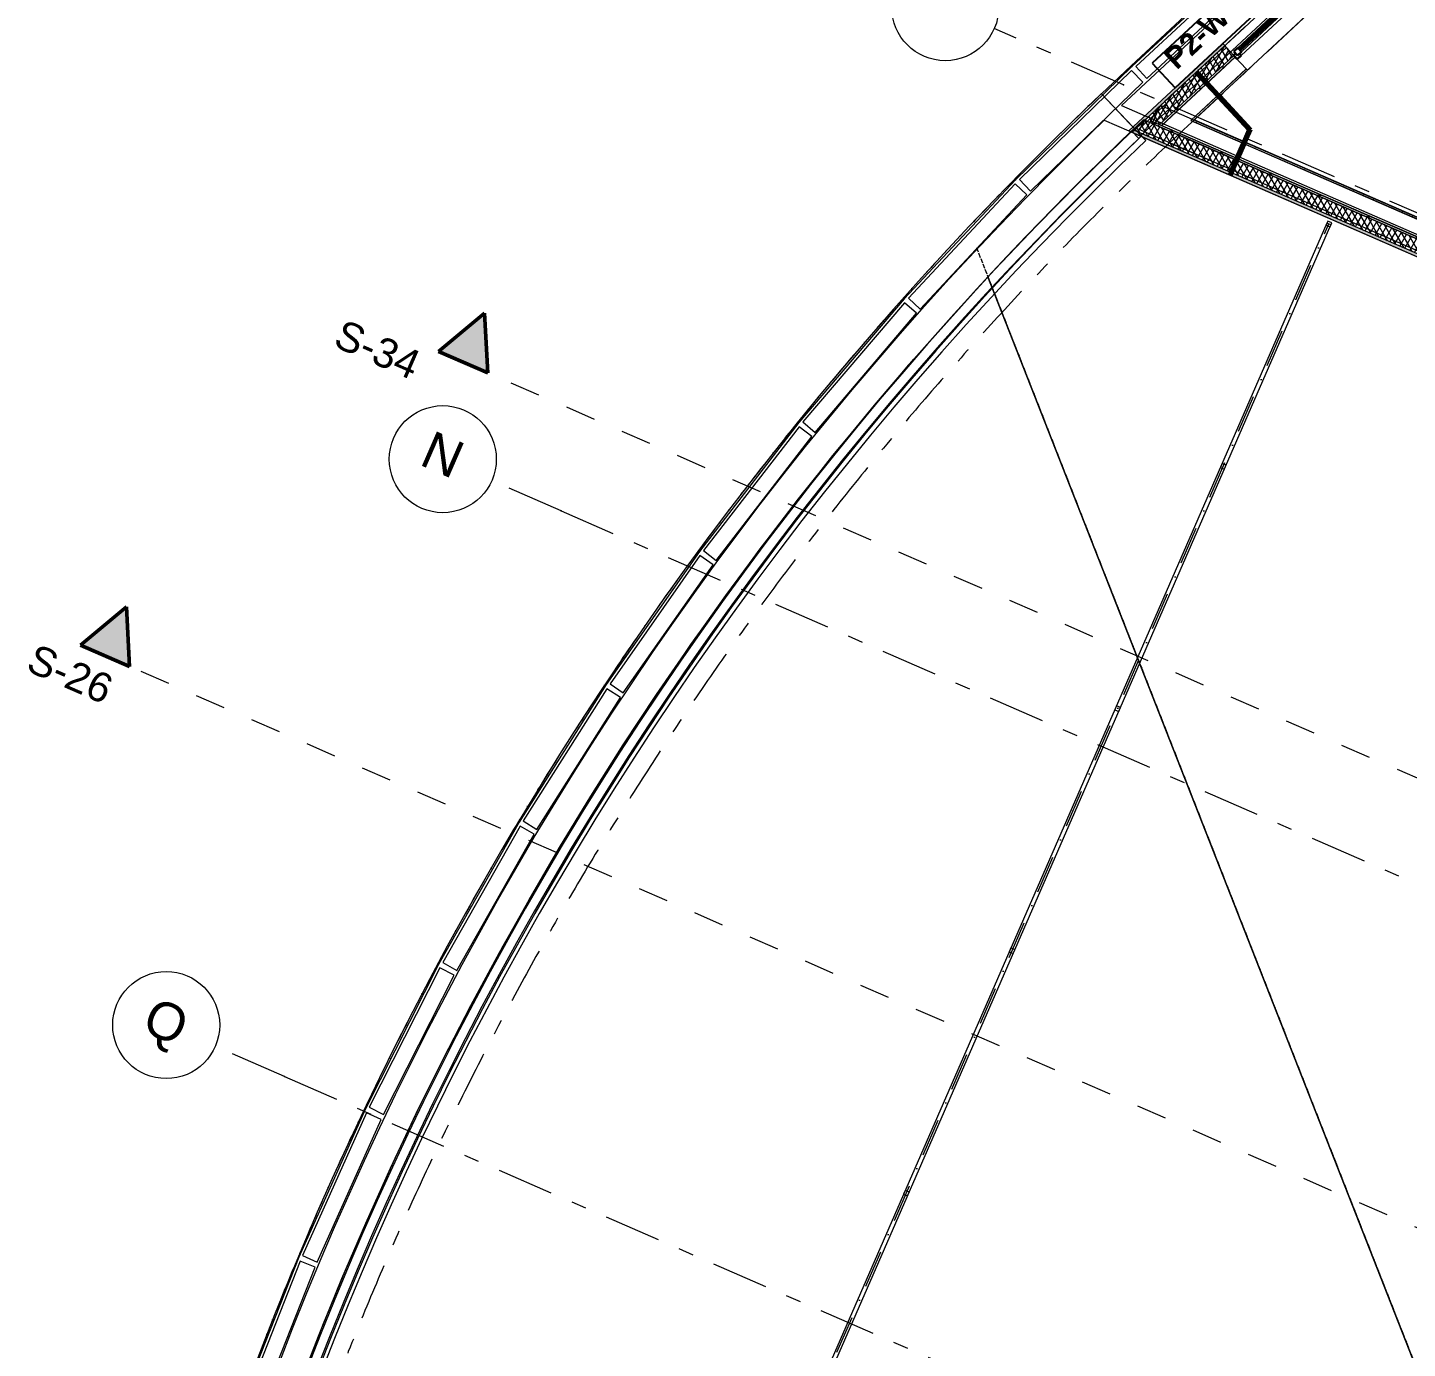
# Model space of a CAD drawing. Header units: millimetres. Extents: x -50172 to 90294, y -80883 to 25069.
# Drawn here: x -45253 to -32362, y -44774 to -32434 of the extents above; entities that cross this region are included whole.
import ezdxf
from ezdxf.enums import TextEntityAlignment as Align

# ---------------------------------------------------------------- set-up
doc = ezdxf.new("R2010")
doc.units = ezdxf.units.MM
doc.header["$MEASUREMENT"] = 0
for name, pattern in [('Dashed', [564.444447, 282.222223, -282.222223]), ('Dot & Dashed', [670.277762, 352.777767, -176.388884, 0, -141.111112]), ('Double Dashed', [1093.611073, 529.166651, -211.666656, 141.111112, -211.666656]), ('Hidden Line', [55, 45, -10])]:
    doc.linetypes.add(name, pattern=pattern)
for name, color, linetype in [('A-20-M_Floor_Slab', 7, 'Continuous'), ('A-20-M_Roof', 7, 'Continuous'), ('A-25-M_Curtain_Wall', 7, 'Continuous'), ('A-25-M_Wall_Ext', 7, 'Continuous'), ('A-25-M_Wall_Int', 7, 'Continuous'), ('A-95-MC_Marker_Section_P2.Marker', 7, 'Continuous'), ('New_A-15-MG_Structural_Grid_Phase_2', 7, 'Continuous'), ('New_A-20-M_Floor_Slab', 7, 'Continuous'), ('New_A-20-M_Roof', 7, 'Continuous'), ('New_A-25-M_Curtain_Wall', 7, 'Continuous'), ('New_A-25-M_Wall_Ext', 7, 'Continuous'), ('New_ArchiCAD Window Markers', 7, 'Continuous'), ('New_ArchiCAD Windows', 7, 'Continuous')]:
    doc.layers.add(name, color=color, linetype=linetype)
for name, color, linetype, lineweight, true_color in [('A-20-M_Floor_Slab_Pen_No__107', 7, 'Continuous', 15, 0xa6a6a6), ('A-20-M_Floor_Slab_Pen_No__27', 7, 'Continuous', 50, 0x2a2a2a), ('A-25-M_Curtain_Wall_Pen_No__69', 7, 'Continuous', 20, 0x606060), ('A-25-M_Wall_Ext_Pen_No__107', 7, 'Continuous', 15, 0xa6a6a6), ('A-25-M_Wall_Ext_Pen_No__27', 7, 'Continuous', 50, 0x2a2a2a), ('A-25-M_Wall_Int_Pen_No__107', 7, 'Continuous', 15, 0xa6a6a6), ('A-25-M_Wall_Int_Pen_No__27', 7, 'Continuous', 50, 0x2a2a2a), ('A-95-MC_Marker_Section_P2.Marker_Pen_No__25', 7, 'Continuous', 50, 0x2a2a2a), ('New_A-15-MG_Structural_Grid_Phase_2_Pen_No__222', 7, 'Continuous', 13, 0x65af33), ('New_A-20-M_Roof_Accessory_Pen_No__81', 7, 'Continuous', 20, 0x6a6a6a), ('New_A-25-M_Wall_Ext_Pen_No__107', 7, 'Continuous', 15, 0xa6a6a6), ('New_A-25-M_Wall_Ext_Pen_No__64', 7, 'Continuous', 20, 0x606060), ('New_ArchiCAD Windows_Pen_No__23', 7, 'Continuous', 30, 0x2a2a2a)]:
    doc.layers.add(name, color=color, linetype=linetype, lineweight=lineweight, true_color=true_color)
for name, color, linetype, lineweight in [('A-20-M_Floor_Slab_Pen_No__87', 8, 'Continuous', 20), ('A-20-M_Floor_Slab_Pen_No__89', 8, 'Continuous', 20), ('A-20-M_Roof_Pen_No__93', 8, 'Continuous', 13), ('A-25-M_Curtain_Wall_Pen_No__90', 8, 'Continuous', 20), ('A-25-M_Wall_Ext_Pen_No__87', 8, 'Continuous', 20), ('A-95-MC_Marker_Section_P2.Marker_Pen_No__1', 7, 'Continuous', 13), ('A-95-MC_Marker_Section_P2.Marker_Pen_No__6', 7, 'Continuous', 35), ('New_A-20-M_Floor_Slab_Pen_No__89', 8, 'Continuous', 20), ('New_A-20-M_Roof_Pen_No__92', 8, 'Continuous', 13), ('New_A-25-M_Curtain_Wall_Pen_No__87', 8, 'Continuous', 20), ('New_A-25-M_Wall_Ext_Pen_No__1', 7, 'Continuous', 13), ('New_A-25-M_Wall_Ext_Pen_No__16', 7, 'Continuous', 20), ('New_A-25-M_Wall_Ext_Pen_No__87', 8, 'Continuous', 20), ('New_ArchiCAD Window Markers_Pen_No__1', 7, 'Continuous', 13), ('New_ArchiCAD Window Markers_Pen_No__5', 7, 'Continuous', 25), ('New_ArchiCAD Windows_Pen_No__1', 7, 'Continuous', 13), ('New_ArchiCAD Windows_Pen_No__101', 252, 'Continuous', 15), ('New_ArchiCAD Windows_Pen_No__3', 7, 'Continuous', 18)]:
    doc.layers.add(name, color=color, linetype=linetype, lineweight=lineweight)
doc.styles.add('GENERATED_STYLE_1', font='')
doc.styles.add('GENERATED_STYLE_4', font='')
doc.styles.get('GENERATED_STYLE_1').set_extended_font_data('Arial', bold=True)
doc.styles.get('GENERATED_STYLE_4').set_extended_font_data('Swis721 BT')
pattern_1 = [(60, (0, 0), (-43.30127, 25), []), (120, (0, 0), (43.30127, 25), [])]
pattern_2 = [(0, (0, 0), (0, 200), [])]
pattern_3 = [(222.9401, (0, 0), (-117.9931, 126.7976), [0, -100]), (222.9401, (22.4, -97.46), (-117.9931, 126.7976), [0, -100])]
pattern_4 = [(336.4404, (0, 0), (69.2305, 158.76755), [0, -100]), (336.4404, (80.45, 59.4), (69.2305, 158.76755), [0, -100])]

# ---------------------------------------------------------------- blocks, each defined once
blk = doc.blocks.new('Wall_2_1', base_point=(-34938, -33412))
at = {"layer": 'A-25-M_Wall_Ext_Pen_No__107', "linetype": 'Continuous'}
for points in [[(-33884, -33521), (-33897, -33515), (-33957, -33652), (-33944, -33658)], [(-33877, -33505), (-33891, -33499), (-33897, -33513), (-33883, -33519)], [(-33883, -33519), (-33897, -33513), (-33897, -33515), (-33884, -33521)], [(-33992, -33768), (-34005, -33762), (-34015, -33785), (-34002, -33791)], [(-33952, -33676), (-33965, -33670), (-34005, -33762), (-33992, -33768)], [(-33944, -33660), (-33958, -33654), (-33965, -33670), (-33952, -33676)], [(-33944, -33658), (-33957, -33652), (-33958, -33654), (-33944, -33660)], [(-34002, -33791), (-34015, -33785), (-34026, -33810), (-34012, -33816)]]:
    blk.add_hatch(color=256, dxfattribs=at).paths.add_polyline_path(points)
at = {"layer": 'A-25-M_Wall_Ext_Pen_No__27', "linetype": 'Continuous'}
for p, q in [((-33897, -33515), (-33957, -33652)), ((-33891, -33499), (-33897, -33513)), ((-33897, -33513), (-33897, -33515)), ((-33883, -33519), (-33877, -33505)), ((-33944, -33658), (-33884, -33521)), ((-33884, -33521), (-33883, -33519)), ((-34005, -33762), (-34015, -33785)), ((-33965, -33670), (-34005, -33762)), ((-34002, -33791), (-33992, -33768)), ((-33992, -33768), (-33952, -33676)), ((-33958, -33654), (-33965, -33670)), ((-33957, -33652), (-33958, -33654)), ((-33952, -33676), (-33944, -33660)), ((-33944, -33660), (-33944, -33658)), ((-34015, -33785), (-34026, -33810)), ((-34012, -33816), (-34002, -33791))]:
    blk.add_line(p, q, dxfattribs=at)
at = {"layer": 'New_A-25-M_Wall_Ext_Pen_No__87', "linetype": 'Continuous', "flags": 128}
for points in [[(-33891, -33499), (-34355, -33296)], [(-34938, -33412), (-34913, -33423)], [(-34913, -33423), (-17600, -40972)], [(-17577, -40612), (-33877, -33505)]]:
    blk.add_lwpolyline(points, dxfattribs=at)
blk = doc.blocks.new('Wall_3_1', base_point=(-17643, -40788))
at = {"layer": 'A-20-M_Floor_Slab_Pen_No__107', "linetype": 'Continuous'}
for points in [[(-34005, -33762), (-33992, -33768), (-33952, -33678), (-33966, -33672)], [(-33966, -33672), (-33952, -33678), (-33952, -33676), (-33965, -33670)]]:
    blk.add_hatch(color=256, dxfattribs=at).paths.add_polyline_path(points)
at = {"layer": 'A-20-M_Floor_Slab_Pen_No__27', "linetype": 'Continuous'}
for p, q in [((-33966, -33672), (-34005, -33762)), ((-33992, -33768), (-33952, -33678)), ((-33965, -33670), (-33966, -33672)), ((-33952, -33678), (-33952, -33676))]:
    blk.add_line(p, q, dxfattribs=at)
at = {"layer": 'A-20-M_Floor_Slab_Pen_No__87', "linetype": 'Continuous', "flags": 128}
for points in [[(-34584, -33510), (-34005, -33762)], [(-33965, -33670), (-34505, -33435)], [(-33992, -33768), (-17775, -40839)], [(-17733, -40748), (-33952, -33676)]]:
    blk.add_lwpolyline(points, dxfattribs=at)
blk = doc.blocks.new('Roof_12_1', base_point=(-44547, -52585))
at = {"layer": 'New_A-20-M_Roof_Pen_No__92', "linetype": 'Continuous', "flags": 128}
for points in [[(-42734, -45171), (-42530, -44645), (-42317, -44122), (-42094, -43603), (-41863, -43089), (-41622, -42578), (-41372, -42072), (-41113, -41571), (-40846, -41074), (-40569, -40582), (-40284, -40095), (-39990, -39613), (-39688, -39136), (-39377, -38665), (-39058, -38200), (-38731, -37740), (-38395, -37286), (-38052, -36838), (-37700, -36397), (-37341, -35961), (-36974, -35533), (-36600, -35110), (-36218, -34695), (-35828, -34286), (-35432, -33885), (-35028, -33490), (-34823, -33296)], [(-34823, -33296), (-17657, -40782)]]:
    blk.add_lwpolyline(points, dxfattribs=at)
blk = doc.blocks.new('Slab_3_1', base_point=(-21949, -20987))
at = {"layer": 'New_A-20-M_Floor_Slab_Pen_No__89', "linetype": 'Continuous', "flags": 128}
blk.add_lwpolyline([(-11116, -10906), (-21949, -20987), (-21949, -20987), (-35034, -33163), (-17609, -40760), (-18787, -43462), (-15131, -45056), (-14775, -44240), (-9870, -46379), (-11501, -50119), (-7078, -52047), (-5877, -49292), (-6005, -49236), (-8439, -48175), (-7170, -45265), (-4736, -46326), (-4347, -46496), (12487, -53836)], dxfattribs=at)
blk = doc.blocks.new('Slab_11_1', base_point=(-44618, -60132))
at = {"layer": 'A-20-M_Floor_Slab_Pen_No__89', "linetype": 'Continuous', "flags": 128}
blk.add_lwpolyline([(-44618, -60132), (-45021, -59957), (-45086, -58628), (-45086, -58628, -0.040468), (-44797, -52555), (-44797, -52555, -0.173327), (-35195, -33300), (-34849, -33448, 0.174445), (-44450, -52597, 0.038136), (-44706, -58642)], format="xyb", close=True, dxfattribs=at)
blk = doc.blocks.new('Curtain Wall_11_1')
at = {"layer": 'New_A-25-M_Curtain_Wall_Pen_No__87', "linetype": 'Continuous'}
for p, q in [((-34936, -32797), (-36025, -33857)), ((-36025, -33857), (-37063, -34967)), ((-37063, -34967), (-38048, -36125)), ((-38048, -36125), (-38977, -37328)), ((-38977, -37328), (-39848, -38573)), ((-39848, -38573), (-40660, -39859)), ((-40660, -39859), (-41410, -41180)), ((-41410, -41180), (-42097, -42536)), ((-42097, -42536), (-42720, -43923)), ((-42720, -43923), (-43277, -45337)), ((-43277, -45337), (-43766, -46776)), ((-43766, -46776), (-44187, -48237)), ((-44187, -48237), (-44539, -49716)), ((-44539, -49716), (-44821, -51209)), ((-44821, -51209), (-45032, -52714)), ((-45032, -52714), (-45166, -54141))]:
    blk.add_line(p, q, dxfattribs=at)
for p in [(-34936, -32797), (-36025, -33857), (-37063, -34967), (-38048, -36125), (-38977, -37328), (-39848, -38573), (-40660, -39859), (-41410, -41180), (-42097, -42536), (-42720, -43923), (-43277, -45337), (-43766, -46776), (-44187, -48237), (-44539, -49716), (-44821, -51209), (-45032, -52714), (-45166, -54141)]:
    blk.add_point(p, dxfattribs=at)
blk = doc.blocks.new('Curtain Wall_12_1')
at = {"layer": 'New_A-25-M_Curtain_Wall_Pen_No__87', "linetype": 'Continuous'}
blk.add_line((-34936, -32797), (-33808, -31748), dxfattribs=at)
blk.add_point((-34936, -32797), dxfattribs=at)
blk = doc.blocks.new('Wall_192_1', base_point=(-34834, -32943))
at = {"layer": 'New_A-25-M_Curtain_Wall_Pen_No__87', "linetype": 'Continuous', "flags": 128}
for points in [[(-34939, -32835), (-35986, -33855)], [(-34834, -32943), (-34939, -32835)], [(-35882, -33962), (-34834, -32943)], [(-35986, -33855), (-35882, -33962)]]:
    blk.add_lwpolyline(points, dxfattribs=at)
blk = doc.blocks.new('Wall_193_1', base_point=(-35917, -33998))
at = {"layer": 'New_A-25-M_Curtain_Wall_Pen_No__87', "linetype": 'Continuous', "flags": 128}
for points in [[(-36026, -33895), (-37024, -34963)], [(-35917, -33998), (-36026, -33895)], [(-36915, -35066), (-35917, -33998)], [(-37024, -34963), (-36915, -35066)]]:
    blk.add_lwpolyline(points, dxfattribs=at)
blk = doc.blocks.new('Wall_194_1', base_point=(-36948, -35103))
at = {"layer": 'New_A-25-M_Curtain_Wall_Pen_No__87', "linetype": 'Continuous', "flags": 128}
for points in [[(-37062, -35006), (-38009, -36119)], [(-36948, -35103), (-37062, -35006)], [(-37895, -36216), (-36948, -35103)], [(-38009, -36119), (-37895, -36216)]]:
    blk.add_lwpolyline(points, dxfattribs=at)
blk = doc.blocks.new('Wall_195_1', base_point=(-37927, -36255))
at = {"layer": 'New_A-25-M_Curtain_Wall_Pen_No__87', "linetype": 'Continuous', "flags": 128}
for points in [[(-38045, -36164), (-38939, -37320)], [(-37927, -36255), (-38045, -36164)], [(-38820, -37412), (-37927, -36255)], [(-38939, -37320), (-38820, -37412)]]:
    blk.add_lwpolyline(points, dxfattribs=at)
blk = doc.blocks.new('Wall_196_1', base_point=(-38850, -37452))
at = {"layer": 'New_A-25-M_Curtain_Wall_Pen_No__87', "linetype": 'Continuous', "flags": 128}
for points in [[(-38973, -37366), (-39811, -38564)], [(-38850, -37452), (-38973, -37366)], [(-39688, -38650), (-38850, -37452)], [(-39811, -38564), (-39688, -38650)]]:
    blk.add_lwpolyline(points, dxfattribs=at)
blk = doc.blocks.new('Wall_197_1', base_point=(-39715, -38692))
at = {"layer": 'New_A-25-M_Curtain_Wall_Pen_No__87', "linetype": 'Continuous', "flags": 128}
for points in [[(-39842, -38612), (-40623, -39847)], [(-39715, -38692), (-39842, -38612)], [(-40496, -39928), (-39715, -38692)], [(-40623, -39847), (-40496, -39928)]]:
    blk.add_lwpolyline(points, dxfattribs=at)
blk = doc.blocks.new('Wall_198_1', base_point=(-40522, -39970))
at = {"layer": 'New_A-25-M_Curtain_Wall_Pen_No__87', "linetype": 'Continuous', "flags": 128}
for points in [[(-40652, -39896), (-41374, -41168)], [(-40522, -39970), (-40652, -39896)], [(-41243, -41242), (-40522, -39970)], [(-41374, -41168), (-41243, -41242)]]:
    blk.add_lwpolyline(points, dxfattribs=at)
blk = doc.blocks.new('Wall_199_1', base_point=(-41267, -41286))
at = {"layer": 'New_A-25-M_Curtain_Wall_Pen_No__87', "linetype": 'Continuous', "flags": 128}
for points in [[(-41401, -41218), (-42062, -42522)], [(-41267, -41286), (-41401, -41218)], [(-41928, -42590), (-41267, -41286)], [(-42062, -42522), (-41928, -42590)]]:
    blk.add_lwpolyline(points, dxfattribs=at)
blk = doc.blocks.new('Wall_200_1', base_point=(-41949, -42635))
at = {"layer": 'New_A-25-M_Curtain_Wall_Pen_No__87', "linetype": 'Continuous', "flags": 128}
for points in [[(-42086, -42573), (-42685, -43907)], [(-42548, -43968), (-41949, -42635)], [(-41949, -42635), (-42086, -42573)], [(-42685, -43907), (-42548, -43968)]]:
    blk.add_lwpolyline(points, dxfattribs=at)
blk = doc.blocks.new('Wall_201_1', base_point=(-42567, -44014))
at = {"layer": 'New_A-25-M_Curtain_Wall_Pen_No__87', "linetype": 'Continuous', "flags": 128}
for points in [[(-42707, -43959), (-43242, -45319)], [(-42567, -44014), (-42707, -43959)], [(-43103, -45374), (-42567, -44014)], [(-43242, -45319), (-43103, -45374)]]:
    blk.add_lwpolyline(points, dxfattribs=at)
blk = doc.blocks.new('Wall_212_1', base_point=(-33707, -31893))
at = {"layer": 'New_A-25-M_Curtain_Wall_Pen_No__87', "linetype": 'Continuous', "flags": 128}
for points in [[(-33809, -31784), (-34900, -32799)], [(-33707, -31893), (-33809, -31784)], [(-34798, -32909), (-33707, -31893)], [(-34900, -32799), (-34798, -32909)]]:
    blk.add_lwpolyline(points, dxfattribs=at)
blk = doc.blocks.new('Wall_307_1', base_point=(-33843, -33389))
at = {"layer": 'A-25-M_Wall_Int_Pen_No__107', "linetype": 'Continuous'}
blk.add_hatch(color=256, dxfattribs=at).paths.add_polyline_path([(-33843, -33389), (-33891, -33499), (-33877, -33505), (-33825, -33386)])
at = {"layer": 'A-25-M_Wall_Int_Pen_No__27', "linetype": 'Continuous', "flags": 128}
for points in [[(-33877, -33505), (-33825, -33386)], [(-33843, -33389), (-33891, -33499)]]:
    blk.add_lwpolyline(points, dxfattribs=at)
blk = doc.blocks.new('Wall_308_1', base_point=(-33843, -33389))
at = {"layer": 'A-25-M_Wall_Int_Pen_No__107', "linetype": 'Continuous'}
blk.add_hatch(color=256, dxfattribs=at).paths.add_polyline_path([(-34116, -33073), (-34127, -33084), (-33843, -33389), (-33825, -33386)])
at = {"layer": 'A-25-M_Wall_Int_Pen_No__27', "linetype": 'Continuous', "flags": 128}
for points in [[(-34127, -33084), (-33843, -33389)], [(-33825, -33386), (-34116, -33073)]]:
    blk.add_lwpolyline(points, dxfattribs=at)
blk = doc.blocks.new('Wall_419_1', base_point=(-34938, -33412))
at = {"layer": 'A-25-M_Wall_Ext_Pen_No__107', "linetype": 'Continuous'}
for points in [[(-34322, -32874), (-34311, -32863), (-34328, -32845), (-34339, -32855)], [(-34254, -32947), (-34243, -32937), (-34311, -32863), (-34322, -32874)], [(-34242, -32960), (-34231, -32950), (-34243, -32937), (-34254, -32947)], [(-34241, -32961), (-34230, -32951), (-34231, -32950), (-34242, -32960)], [(-34138, -33071), (-34128, -33061), (-34230, -32951), (-34241, -32961)], [(-34137, -33073), (-34126, -33063), (-34128, -33061), (-34138, -33071)], [(-34127, -33084), (-34116, -33073), (-34126, -33063), (-34137, -33073)]]:
    blk.add_hatch(color=256, dxfattribs=at).paths.add_polyline_path(points)
at = {"layer": 'A-25-M_Wall_Ext_Pen_No__27', "linetype": 'Continuous'}
for p, q in [((-34339, -32855), (-34322, -32874)), ((-34311, -32863), (-34328, -32845)), ((-34243, -32937), (-34311, -32863)), ((-34322, -32874), (-34254, -32947)), ((-34254, -32947), (-34242, -32960)), ((-34231, -32950), (-34243, -32937)), ((-34242, -32960), (-34241, -32961)), ((-34241, -32961), (-34138, -33071)), ((-34230, -32951), (-34231, -32950)), ((-34128, -33061), (-34230, -32951)), ((-34138, -33071), (-34137, -33073)), ((-34137, -33073), (-34127, -33084)), ((-34126, -33063), (-34128, -33061)), ((-34116, -33073), (-34126, -33063))]:
    blk.add_line(p, q, dxfattribs=at)
at = {"layer": 'A-25-M_Wall_Ext_Pen_No__87', "linetype": 'Continuous', "flags": 128}
for points in [[(-31445, -30162), (-34328, -32845)], [(-34116, -33073), (-31133, -30298)], [(-34339, -32855), (-34916, -33392)], [(-34355, -33296), (-34127, -33084)], [(-34938, -33412), (-34916, -33392)]]:
    blk.add_lwpolyline(points, dxfattribs=at)
blk = doc.blocks.new('Wall_420_1', base_point=(-34939, -33400))
at = {"layer": 'A-20-M_Floor_Slab_Pen_No__87', "linetype": 'Continuous', "flags": 128}
for points in [[(-34871, -33471), (-34939, -33400)], [(-34870, -33472), (-34871, -33471)]]:
    blk.add_lwpolyline(points, dxfattribs=at)
at = {"layer": 'A-20-M_Floor_Slab_Pen_No__87', "linetype": 'Continuous'}
for radius, end in [(31930, 173.0314), (31830, 173.0312)]:
    blk.add_arc((-12853, -56459), radius, 133.7653, end, dxfattribs=at)
blk = doc.blocks.new('Wall_434_1', base_point=(-34736, -33315))
at = {"layer": 'A-25-M_Wall_Ext_Pen_No__107', "linetype": 'Continuous'}
for points in [[(-33884, -33522), (-33898, -33516), (-33899, -33518), (-33885, -33524)], [(-33878, -33509), (-33892, -33503), (-33898, -33516), (-33884, -33522)], [(-33885, -33524), (-33899, -33518), (-33957, -33652), (-33944, -33658)], [(-33944, -33658), (-33957, -33652), (-33958, -33654), (-33944, -33660)]]:
    blk.add_hatch(color=256, dxfattribs=at).paths.add_polyline_path(points)
at = {"layer": 'A-25-M_Wall_Ext_Pen_No__27', "linetype": 'Continuous'}
for p, q in [((-33898, -33516), (-33899, -33518)), ((-33892, -33503), (-33898, -33516)), ((-33884, -33522), (-33878, -33509)), ((-33899, -33518), (-33957, -33652)), ((-33944, -33658), (-33885, -33524)), ((-33885, -33524), (-33884, -33522)), ((-33957, -33652), (-33958, -33654)), ((-33944, -33660), (-33944, -33658))]:
    blk.add_line(p, q, dxfattribs=at)
at = {"layer": 'A-25-M_Wall_Ext_Pen_No__87', "linetype": 'Continuous', "flags": 128}
for points in [[(-34736, -33313), (-34677, -33179)], [(-34677, -33179), (-34676, -33177)], [(-34676, -33177), (-34670, -33163)], [(-33892, -33503), (-34670, -33163)], [(-34736, -33315), (-34736, -33313)], [(-34736, -33315), (-33958, -33654)], [(-17579, -40616), (-33878, -33509)], [(-33944, -33660), (-17645, -40767)]]:
    blk.add_lwpolyline(points, dxfattribs=at)
blk = doc.blocks.new('Morph_5_1')
at = {"layer": 'A-20-M_Roof_Pen_No__93', "linetype": 'Continuous', "flags": 128}
for points in [[(-36281, -34763), (-36105, -34574), (-35927, -34387), (-35747, -34202), (-35566, -34017), (-35384, -33835), (-35200, -33654), (-35014, -33474), (-34827, -33296)], [(-34827, -33296), (-34825, -33296)], [(-34825, -33296), (-17652, -40784)], [(-30242, -50141), (-36281, -34763)]]:
    blk.add_lwpolyline(points, dxfattribs=at)
blk = doc.blocks.new('Morph_6_1')
at = {"layer": 'A-20-M_Roof_Pen_No__93', "linetype": 'Continuous', "flags": 128}
for points in [[(-42692, -45064), (-42488, -44542), (-42274, -44023), (-42051, -43508), (-41819, -42997), (-41578, -42490), (-41328, -41988), (-40810, -41012), (-40259, -40054), (-39674, -39116), (-39057, -38199), (-38408, -37304), (-37729, -36432), (-37020, -35585), (-36281, -34762)], [(-36281, -34762), (-30242, -50141)]]:
    blk.add_lwpolyline(points, dxfattribs=at)
blk = doc.blocks.new('Standard grid marker_6')
at = {"layer": 'New_A-15-MG_Structural_Grid_Phase_2_Pen_No__222', "linetype": 'Double Dashed'}
for q in [(0, 0), (20649, 0)]:
    blk.add_line((705, 0), q, dxfattribs=at)
at = {"layer": 'New_A-15-MG_Structural_Grid_Phase_2_Pen_No__222', "linetype": 'Continuous'}
blk.add_circle((-500, 0), 500, dxfattribs=at)
at = {"layer": 'New_A-15-MG_Structural_Grid_Phase_2_Pen_No__222', "linetype": 'Double Dashed'}
blk.add_point((705, 0), dxfattribs=at)
blk.add_point((705, 0), dxfattribs=at)
at = {"layer": 'New_A-15-MG_Structural_Grid_Phase_2_Pen_No__222', "style": 'GENERATED_STYLE_4'}
blk.add_attdef('AC_MarkerText_1', text='', height=350, rotation=360, dxfattribs=at).set_placement((-500, 34), align=Align.MIDDLE_CENTER)
blk = doc.blocks.new('Standard grid marker_7')
at = {"layer": 'New_A-15-MG_Structural_Grid_Phase_2_Pen_No__222', "linetype": 'Double Dashed'}
for q in [(0, 0), (17720, 0)]:
    blk.add_line((705, 0), q, dxfattribs=at)
at = {"layer": 'New_A-15-MG_Structural_Grid_Phase_2_Pen_No__222', "linetype": 'Continuous'}
blk.add_circle((-500, 0), 500, dxfattribs=at)
at = {"layer": 'New_A-15-MG_Structural_Grid_Phase_2_Pen_No__222', "linetype": 'Double Dashed'}
blk.add_point((705, 0), dxfattribs=at)
blk.add_point((705, 0), dxfattribs=at)
at = {"layer": 'New_A-15-MG_Structural_Grid_Phase_2_Pen_No__222', "style": 'GENERATED_STYLE_4'}
blk.add_attdef('AC_MarkerText_1', text='', height=350, rotation=360, dxfattribs=at).set_placement((-500, 43), align=Align.MIDDLE_CENTER)
blk = doc.blocks.new('Railing Horizontal 19_5')
at = {"layer": 'New_A-25-M_Wall_Ext_Pen_No__16', "linetype": 'Dot & Dashed'}
blk.add_line((0, 0), (22224, 0), dxfattribs=at)
at = {"layer": 'New_A-25-M_Wall_Ext_Pen_No__64', "linetype": 'Continuous'}
for p, q in [((20, 20), (-20, 20)), ((-20, 20), (-20, -20)), ((0, 20), (0, -20)), ((22224, 20), (0, 20)), ((20, -20), (20, 20)), ((2489, 20), (2449, 20)), ((2449, 20), (2449, -20)), ((2489, -20), (2489, 20)), ((4959, 20), (4919, 20)), ((4919, 20), (4919, -20)), ((4959, -20), (4959, 20)), ((7428, 20), (7388, 20)), ((7388, 20), (7388, -20)), ((7428, -20), (7428, 20)), ((9897, 20), (9857, 20)), ((9857, 20), (9857, -20)), ((9897, -20), (9897, 20)), ((12366, 20), (12326, 20)), ((12326, 20), (12326, -20)), ((12366, -20), (12366, 20)), ((14836, 20), (14796, 20)), ((14796, 20), (14796, -20)), ((14836, -20), (14836, 20)), ((17305, 20), (17265, 20)), ((17265, 20), (17265, -20)), ((17305, -20), (17305, 20)), ((19774, 20), (19734, 20)), ((19734, 20), (19734, -20)), ((19774, -20), (19774, 20)), ((22244, 20), (22204, 20)), ((22204, 20), (22204, -20)), ((22224, -20), (22224, 20)), ((22244, -20), (22244, 20)), ((-20, -20), (20, -20)), ((0, -20), (22224, -20)), ((2449, -20), (2489, -20)), ((4919, -20), (4959, -20)), ((7388, -20), (7428, -20)), ((9857, -20), (9897, -20)), ((12326, -20), (12366, -20)), ((14796, -20), (14836, -20)), ((17265, -20), (17305, -20)), ((19734, -20), (19774, -20)), ((22204, -20), (22244, -20))]:
    blk.add_line(p, q, dxfattribs=at)
blk = doc.blocks.new('Standard grid marker_23')
at = {"layer": 'New_A-15-MG_Structural_Grid_Phase_2_Pen_No__222', "linetype": 'Double Dashed'}
blk.add_line((48998, 0), (51641, 0), dxfattribs=at)
at = {"layer": 'New_A-15-MG_Structural_Grid_Phase_2_Pen_No__222', "style": 'GENERATED_STYLE_4'}
blk.add_attdef('AC_MarkerText_1', text='', height=350, rotation=113.5, dxfattribs=at).set_placement((-500, -1294), align=Align.MIDDLE_CENTER)
blk = doc.blocks.new('Standard grid marker_24')
at = {"layer": 'New_A-15-MG_Structural_Grid_Phase_2_Pen_No__222', "linetype": 'Double Dashed'}
blk.add_line((31507, 0), (31507, 0), dxfattribs=at)
blk.add_arc((0, 0), 31507, 0, 43.0295, dxfattribs=at)
blk = doc.blocks.new('Beam_1_1', base_point=(-45002, -52531))
at = {"layer": 'A-25-M_Curtain_Wall_Pen_No__69', "linetype": 'Dot & Dashed'}
blk.add_arc((-13098, -56356), 32132, 133.5092, 173.163, dxfattribs=at)
at = {"layer": 'A-25-M_Curtain_Wall_Pen_No__90', "linetype": 'Continuous'}
blk.add_line((-34806, -33488), (-35220, -33052), dxfattribs=at)
for radius in [32132, 31530]:
    blk.add_arc((-13098, -56356), radius, 133.5092, 173.163, dxfattribs=at)
blk = doc.blocks.new('Beam_2_1', base_point=(-34906, -33385))
at = {"layer": 'A-25-M_Curtain_Wall_Pen_No__69', "linetype": 'Dot & Dashed'}
blk.add_line((-34906, -33385), (-34630, -33126), dxfattribs=at)
at = {"layer": 'A-25-M_Curtain_Wall_Pen_No__90', "linetype": 'Continuous'}
for p, q in [((-35220, -33052), (-34943, -32791)), ((-34852, -33443), (-35220, -33052)), ((-34852, -33443), (-34576, -33184))]:
    blk.add_line(p, q, dxfattribs=at)
blk = doc.blocks.new('Beam_5_1', base_point=(-34630, -33126))
at = {"layer": 'A-25-M_Curtain_Wall_Pen_No__69', "linetype": 'Dot & Dashed'}
blk.add_line((-34630, -33126), (-10911, -11053), dxfattribs=at)
at = {"layer": 'A-25-M_Curtain_Wall_Pen_No__90', "linetype": 'Continuous'}
for p, q in [((-34943, -32791), (-11223, -10718)), ((-34576, -33184), (-10857, -11111))]:
    blk.add_line(p, q, dxfattribs=at)
blk = doc.blocks.new('Window 19_17')
at = {"layer": 'New_ArchiCAD Windows_Pen_No__1', "linetype": 'Continuous'}
for p, q in [((-450, 150), (-450, 123)), ((450, 123), (450, 150)), ((-450, 123), (-450, 98)), ((-450, 98), (-450, 0)), ((-450, 0), (-450, -2)), ((450, 98), (450, 123)), ((450, 0), (450, 98)), ((-450, -2), (-450, -20)), ((-450, -20), (-450, -22)), ((-450, -22), (-450, -172)), ((450, -2), (450, 0)), ((450, -20), (450, -2)), ((450, -22), (450, -20)), ((450, -172), (450, -22)), ((-450, -172), (-450, -174)), ((-450, -174), (-450, -189)), ((450, -174), (450, -172)), ((450, -189), (450, -174))]:
    blk.add_line(p, q, dxfattribs=at)
at = {"layer": 'New_ArchiCAD Windows_Pen_No__101', "linetype": 'Continuous'}
for p, q in [((-342, 25), (-374, 25)), ((375, 25), (-291, 25)), ((-400, -50), (400, -50)), ((375, -25), (-280, -25))]:
    blk.add_line(p, q, dxfattribs=at)
at = {"layer": 'New_ArchiCAD Windows_Pen_No__23', "linetype": 'Continuous'}
for p, q in [((-425, 0), (-450, 0)), ((-425, 25), (-425, -25)), ((-375, 25), (-425, 25)), ((-375, -25), (-375, 25)), ((375, 10), (-375, 10)), ((375, 25), (375, -25)), ((425, 25), (375, 25)), ((425, -25), (425, 25)), ((450, 0), (425, 0)), ((450, -50), (450, 0)), ((-450, 0), (-450, -50)), ((-450, -50), (-400, -50)), ((-425, -25), (-375, -25)), ((-400, -50), (-400, -25)), ((-375, -10), (375, -10)), ((375, -25), (425, -25)), ((400, -25), (400, -50)), ((400, -50), (450, -50))]:
    blk.add_line(p, q, dxfattribs=at)
at = {"layer": 'New_ArchiCAD Windows_Pen_No__3', "linetype": 'Continuous'}
for p, q in [((-375, 25), (-374, 25)), ((-342, 25), (-291, 25)), ((-375, -25), (-280, -25))]:
    blk.add_line(p, q, dxfattribs=at)
blk = doc.blocks.new('Window Stamp 18_16')
at = {"layer": 'New_ArchiCAD Window Markers_Pen_No__5', "linetype": 'Continuous'}
for p, q in [((1057, -339), (-620, -339)), ((-620, -339), (-620, -653)), ((1057, -339), (-620, -339)), ((1057, -653), (1057, -339)), ((-620, -653), (1057, -653))]:
    blk.add_line(p, q, dxfattribs=at)
at = {"layer": 'New_ArchiCAD Window Markers_Pen_No__1', "style": 'GENERATED_STYLE_1'}
blk.add_attdef('AC_WIDO_ID', text='', height=200, rotation=180, dxfattribs=at).set_placement((981, -274), align=Align.BOTTOM_LEFT)
blk = doc.blocks.new('Wall_481_1', base_point=(-10929, -11034))
at = {"layer": 'A-25-M_Wall_Ext_Pen_No__107', "linetype": 'Continuous'}
blk.add_hatch(color=256, dxfattribs=at).paths.add_polyline_path([(-34127, -33084), (-34116, -33073), (-34126, -33063), (-34137, -33073)])
at = {"layer": 'New_A-25-M_Wall_Ext_Pen_No__107', "linetype": 'Continuous'}
blk.add_hatch(color=256, dxfattribs=at).paths.add_polyline_path([(-34087, -32584), (-34965, -33400), (-34916, -33392), (-34069, -32603)])
h = blk.add_hatch(dxfattribs=at)
h.set_pattern_fill('Batt_Insulation_0001', color=256, style=0, pattern_type=2)
h.set_pattern_definition(pattern_1)
h.paths.add_polyline_path([(-34069, -32603), (-34916, -33392), (-34871, -33384), (-34052, -32622)])
h = blk.add_hatch(dxfattribs=at)
h.set_pattern_fill('Batt_Insulation_0001', color=256, style=0, pattern_type=2)
h.set_pattern_definition(pattern_1)
h.paths.add_polyline_path([(-34052, -32622), (-34871, -33384), (-34692, -33354), (-33984, -32695)])
h = blk.add_hatch(dxfattribs=at)
h.set_pattern_fill('Plywood_0001', color=256, style=0, pattern_type=2)
h.set_pattern_definition(pattern_2)
h.paths.add_polyline_path([(-33984, -32695), (-34692, -33354), (-34659, -33348), (-33971, -32708)])
at = {"layer": 'New_A-25-M_Wall_Ext_Pen_No__107', "linetype": 'Continuous', "lineweight": 0, "true_color": 0x535353}
for points in [[(-33971, -32708), (-34659, -33348), (-34656, -33348), (-33970, -32710)], [(-33868, -32819), (-34386, -33302), (-34382, -33301), (-33866, -32821)]]:
    blk.add_hatch(color=251, dxfattribs=at).paths.add_polyline_path(points)
at = {"layer": 'New_A-25-M_Wall_Ext_Pen_No__107', "linetype": 'Continuous'}
h = blk.add_hatch(dxfattribs=at)
h.set_pattern_fill('Plaster_0001', color=256, style=0, pattern_type=2)
h.set_pattern_definition(pattern_3)
h.paths.add_polyline_path([(-34116, -33073), (-33856, -32832), (-33866, -32821), (-34126, -33063)])
h = blk.add_hatch(dxfattribs=at)
h.set_pattern_fill('Plaster_0001', color=256, style=0, pattern_type=2)
h.set_pattern_definition(pattern_3)
h.paths.add_polyline_path([(-34137, -33073), (-34382, -33301), (-34355, -33296), (-34127, -33084)])
at = {"layer": 'A-25-M_Wall_Ext_Pen_No__27', "linetype": 'Continuous'}
for p, q in [((-34137, -33073), (-34127, -33084)), ((-34116, -33073), (-34126, -33063))]:
    blk.add_line(p, q, dxfattribs=at)
at = {"layer": 'New_A-25-M_Wall_Ext_Pen_No__1', "linetype": 'Continuous'}
for p, q in [((-34069, -32603), (-34916, -33392)), ((-34052, -32622), (-34871, -33384)), ((-33984, -32695), (-34692, -33354)), ((-33971, -32708), (-34659, -33348)), ((-33970, -32710), (-34656, -33348)), ((-33868, -32819), (-34386, -33302)), ((-33866, -32821), (-34126, -33063)), ((-34137, -33073), (-34382, -33301)), ((-34126, -33063), (-34137, -33073))]:
    blk.add_line(p, q, dxfattribs=at)
at = {"layer": 'New_A-25-M_Wall_Ext_Pen_No__1', "linetype": 'Continuous', "flags": 128}
for points in [[(-34087, -32584), (-34965, -33400)], [(-34116, -33073), (-33856, -32832)], [(-34355, -33296), (-34127, -33084)]]:
    blk.add_lwpolyline(points, dxfattribs=at)
at = {"layer": 'New_ArchiCAD Window Markers'}
ref = blk.add_blockref('Window Stamp 18_16', (-33527, -32525), dxfattribs=dict(at, rotation=222.9401050489002))
ref.add_attrib('AC_WIDO_ID', 'P2-W03.042', dxfattribs={"layer": 'New_ArchiCAD Window Markers_Pen_No__1', "color": 7, "height": 200, "rotation": 42.9401, "style": 'GENERATED_STYLE_1'}).set_placement((-34476, -32880), align=Align.BOTTOM_LEFT)
at = {"layer": 'New_ArchiCAD Windows', "color": 251, "linetype": 'Continuous', "lineweight": 20, "true_color": 0x606060, "xscale": -1, "zscale": 1000, "rotation": 42.94010504890028}
blk.add_blockref('Window 19_17', (-33656, -32387), dxfattribs=at)
blk = doc.blocks.new('Wall_482_1', base_point=(-34965, -33400))
at = {"layer": 'A-25-M_Wall_Ext_Pen_No__107', "linetype": 'Continuous'}
blk.add_hatch(color=256, dxfattribs=at).paths.add_polyline_path([(-33877, -33505), (-33891, -33499), (-33897, -33513), (-33883, -33519)])
at = {"layer": 'New_A-25-M_Wall_Ext_Pen_No__107', "linetype": 'Continuous'}
h = blk.add_hatch(dxfattribs=at)
h.set_pattern_fill('Batt_Insulation_0001', color=256, style=0, pattern_type=2)
h.set_pattern_definition(pattern_1)
h.paths.add_polyline_path([(-34916, -33392), (-29340, -35824), (-29330, -35801), (-34871, -33384)])
h = blk.add_hatch(dxfattribs=at)
h.set_pattern_fill('Batt_Insulation_0001', color=256, style=0, pattern_type=2)
h.set_pattern_definition(pattern_1)
h.paths.add_polyline_path([(-34871, -33384), (-29330, -35801), (-29290, -35709), (-34692, -33354)])
h = blk.add_hatch(dxfattribs=at)
h.set_pattern_fill('Plywood_0001', color=256, style=0, pattern_type=2)
h.set_pattern_definition(pattern_2)
h.paths.add_polyline_path([(-34692, -33354), (-29290, -35709), (-29283, -35693), (-34659, -33348)])
at = {"layer": 'New_A-25-M_Wall_Ext_Pen_No__107', "linetype": 'Continuous', "lineweight": 0, "true_color": 0x535353}
for points in [[(-34659, -33348), (-29283, -35693), (-29282, -35691), (-34656, -33348)], [(-34386, -33302), (-29222, -35553), (-29221, -35551), (-34382, -33301)]]:
    blk.add_hatch(color=251, dxfattribs=at).paths.add_polyline_path(points)
at = {"layer": 'New_A-25-M_Wall_Ext_Pen_No__107', "linetype": 'Continuous'}
h = blk.add_hatch(dxfattribs=at)
h.set_pattern_fill('Plaster_0001', color=256, style=0, pattern_type=2)
h.set_pattern_definition(pattern_4)
h.paths.add_polyline_path([(-33891, -33499), (-34355, -33296), (-34382, -33301), (-33897, -33513)])
blk.add_hatch(color=256, dxfattribs=at).paths.add_polyline_path([(-34965, -33400), (-29351, -35848), (-29340, -35824), (-34916, -33392)])
h = blk.add_hatch(dxfattribs=at)
h.set_pattern_fill('Plaster_0001', color=256, style=0, pattern_type=2)
h.set_pattern_definition(pattern_4)
h.paths.add_polyline_path([(-33883, -33519), (-29221, -35551), (-29215, -35538), (-33877, -33505)])
at = {"layer": 'A-25-M_Wall_Ext_Pen_No__27', "linetype": 'Continuous'}
for p, q in [((-33891, -33499), (-33897, -33513)), ((-33883, -33519), (-33877, -33505))]:
    blk.add_line(p, q, dxfattribs=at)
at = {"layer": 'New_A-25-M_Wall_Ext_Pen_No__1', "linetype": 'Continuous'}
for p, q in [((-34871, -33384), (-29330, -35801)), ((-34692, -33354), (-29290, -35709)), ((-34659, -33348), (-29283, -35693)), ((-34656, -33348), (-29282, -35691)), ((-34386, -33302), (-29222, -35553)), ((-34382, -33301), (-33897, -33513)), ((-34916, -33392), (-29340, -35824)), ((-33897, -33513), (-33883, -33519)), ((-33883, -33519), (-29221, -35551))]:
    blk.add_line(p, q, dxfattribs=at)
at = {"layer": 'New_A-25-M_Wall_Ext_Pen_No__1', "linetype": 'Continuous', "flags": 128}
for points in [[(-33891, -33499), (-34355, -33296)], [(-34965, -33400), (-29351, -35848)], [(-29215, -35538), (-33877, -33505)]]:
    blk.add_lwpolyline(points, dxfattribs=at)
blk = doc.blocks.new('Standard grid marker_34')
at = {"layer": 'New_A-15-MG_Structural_Grid_Phase_2_Pen_No__222', "linetype": 'Double Dashed'}
for p, q in [((1317, 0), (57055, 0)), ((57055, 0), (58371, 0))]:
    blk.add_line(p, q, dxfattribs=at)
at = {"layer": 'New_A-15-MG_Structural_Grid_Phase_2_Pen_No__222', "linetype": 'Continuous'}
blk.add_circle((58871, 0), 500, dxfattribs=at)
at = {"layer": 'New_A-15-MG_Structural_Grid_Phase_2_Pen_No__222', "linetype": 'Double Dashed'}
blk.add_point((57055, 0), dxfattribs=at)
blk.add_point((57055, 0), dxfattribs=at)
at = {"layer": 'New_A-15-MG_Structural_Grid_Phase_2_Pen_No__222', "style": 'GENERATED_STYLE_4'}
for tag, p in [('AC_MarkerText_1_0', (-500, 43)), ('AC_MarkerText_1_1', (58871, 43))]:
    blk.add_attdef(tag, text='', height=350, rotation=180, dxfattribs=at).set_placement(p, align=Align.MIDDLE_CENTER)
blk = doc.blocks.new('Standard grid marker_41')
at = {"layer": 'New_A-15-MG_Structural_Grid_Phase_2_Pen_No__222', "linetype": 'Double Dashed'}
for p, q in [((705, 0), (11275, 0)), ((705, 0), (0, 0)), ((11275, 0), (11980, 0))]:
    blk.add_line(p, q, dxfattribs=at)
at = {"layer": 'New_A-15-MG_Structural_Grid_Phase_2_Pen_No__222', "linetype": 'Continuous'}
for centre in [(-500, 0), (12480, 0)]:
    blk.add_circle(centre, 500, dxfattribs=at)
at = {"layer": 'New_A-15-MG_Structural_Grid_Phase_2_Pen_No__222', "linetype": 'Double Dashed'}
for p in [(705, 0), (705, 0), (11275, 0), (11275, 0)]:
    blk.add_point(p, dxfattribs=at)
at = {"layer": 'New_A-15-MG_Structural_Grid_Phase_2_Pen_No__222', "style": 'GENERATED_STYLE_4'}
for tag, p in [('AC_MarkerText_1_0', (-500, 43)), ('AC_MarkerText_1_1', (12480, 43))]:
    blk.add_attdef(tag, text='', height=350, rotation=180, dxfattribs=at).set_placement(p, align=Align.MIDDLE_CENTER)
blk = doc.blocks.new('Cutting Plane_6_1', base_point=(10470, -62287))
at = {"layer": 'A-95-MC_Marker_Section_P2.Marker_Pen_No__25', "linetype": 'Continuous'}
blk.add_hatch(color=256, dxfattribs=at).paths.add_polyline_path([(-44759, -38204), (-44301, -38404), (-44330, -37845)])
at = {"layer": 'A-95-MC_Marker_Section_P2.Marker_Pen_No__1', "linetype": 'Dashed'}
blk.add_line((3665, -59319), (-44301, -38404), dxfattribs=at)
at = {"layer": 'A-95-MC_Marker_Section_P2.Marker_Pen_No__25', "linetype": 'Continuous'}
for p, q in [((-44330, -37845), (-44759, -38204)), ((-44301, -38404), (-44330, -37845)), ((-44759, -38204), (-44301, -38404))]:
    blk.add_line(p, q, dxfattribs=at)
at = {"layer": 'A-95-MC_Marker_Section_P2.Marker_Pen_No__6', "insert": (-45284, -38440), "char_height": 275, "attachment_point": 7, "rotation": 336.4404, "style": 'GENERATED_STYLE_4'}
blk.add_mtext('\\A1;{\\fSwis721 BT|b0|i0|c0|p34;S-26}', dxfattribs=at)
blk = doc.blocks.new('Cutting Plane_8_1', base_point=(12010, -58755))
at = {"layer": 'A-95-MC_Marker_Section_P2.Marker_Pen_No__25', "linetype": 'Continuous'}
blk.add_hatch(color=256, dxfattribs=at).paths.add_polyline_path([(-41414, -35460), (-40955, -35660), (-40985, -35101)])
at = {"layer": 'A-95-MC_Marker_Section_P2.Marker_Pen_No__1', "linetype": 'Dashed'}
blk.add_line((11781, -58655), (-40955, -35660), dxfattribs=at)
at = {"layer": 'A-95-MC_Marker_Section_P2.Marker_Pen_No__25', "linetype": 'Continuous'}
for p, q in [((-40985, -35101), (-41414, -35460)), ((-40955, -35660), (-40985, -35101)), ((-41414, -35460), (-40955, -35660))]:
    blk.add_line(p, q, dxfattribs=at)
at = {"layer": 'A-95-MC_Marker_Section_P2.Marker_Pen_No__6', "insert": (-42413, -35408), "char_height": 275, "attachment_point": 7, "rotation": 336.4404, "style": 'GENERATED_STYLE_4'}
blk.add_mtext('\\A1;{\\fSwis721 BT|b0|i0|c0|p34;S-34}', dxfattribs=at)

msp = doc.modelspace()

# ---------------------------------------------------------------- linework, layer by layer
at = {"layer": 'New_A-20-M_Roof_Accessory_Pen_No__81', "linetype": 'Hidden Line', "flags": 128}
msp.add_lwpolyline([(-36389.2, -34487.7), (-30241.9, -50141.2)], dxfattribs=at)

# ---------------------------------------------------------------- block references
at = {"layer": 'A-20-M_Floor_Slab', "color": 8, "linetype": 'Continuous', "lineweight": 20}
msp.add_blockref('Slab_11_1', (-44617.6, -60132.3), dxfattribs=at)
at = {"layer": 'A-20-M_Floor_Slab', "color": 250, "lineweight": 50, "true_color": 0x2a2a2a}
for name, p in [('Wall_420_1', (-34939.1, -33400)), ('Wall_3_1', (-17643.4, -40787.5))]:
    msp.add_blockref(name, p, dxfattribs=at)
at = {"layer": 'A-20-M_Roof', "linetype": 'Continuous', "lineweight": 0}
for name in ['Morph_5_1', 'Morph_6_1']:
    msp.add_blockref(name, (0, 0), dxfattribs=at)
at = {"layer": 'A-25-M_Curtain_Wall', "color": 8, "lineweight": 20}
for name, p in [('Beam_5_1', (-34630.1, -33125.7)), ('Beam_2_1', (-34906.3, -33385.4)), ('Beam_1_1', (-45001.6, -52530.8))]:
    msp.add_blockref(name, p, dxfattribs=at)
at = {"layer": 'A-25-M_Wall_Ext', "color": 250, "lineweight": 50, "true_color": 0x2a2a2a}
for name, p in [('Wall_419_1', (-34937.8, -33412.1)), ('Wall_434_1', (-34736.4, -33314.5))]:
    msp.add_blockref(name, p, dxfattribs=at)
at = {"layer": 'A-25-M_Wall_Int', "color": 250, "lineweight": 50, "true_color": 0x2a2a2a}
for name in ['Wall_308_1', 'Wall_307_1']:
    msp.add_blockref(name, (-33842.7, -33389.1), dxfattribs=at)
at = {"layer": 'A-95-MC_Marker_Section_P2.Marker'}
for name, p in [('Cutting Plane_8_1', (12010.4, -58755.3)), ('Cutting Plane_6_1', (10470.5, -62286.8))]:
    msp.add_blockref(name, p, dxfattribs=at)
at = {"layer": 'New_A-15-MG_Structural_Grid_Phase_2', "color": 8, "linetype": 'Continuous', "lineweight": 15, "zscale": 1000}
for name, p, rotation in [('Standard grid marker_23', (3387.7, 1823.7), 222.9404146370858), ('Standard grid marker_34', (17283.6, -55774.3), 156.4404115839929), ('Standard grid marker_24', (-12978.9, -56444.6), 132.8760517734848)]:
    msp.add_blockref(name, p, dxfattribs=dict(at, rotation=rotation))
at = {"layer": 'New_A-15-MG_Structural_Grid_Phase_2', "color": 8, "linetype": 'Continuous', "lineweight": 15}
ref = msp.add_blockref('Standard grid marker_41', (-22036.6, -32625.7), dxfattribs=dict(at, zscale=1000, rotation=156.4404115839929))
ref.add_attrib('AC_MarkerText_1', 'L', dxfattribs={"layer": 'New_A-15-MG_Structural_Grid_Phase_2_Pen_No__222', "color": 85, "true_color": 0x65af33, "height": 350, "rotation": 336.44041, "style": 'GENERATED_STYLE_4'}).set_placement((-21578.3, -32782.2), align=Align.MIDDLE_CENTER)
ref.add_attrib('AC_MarkerText_1_1', 'L', dxfattribs={"layer": 'New_A-15-MG_Structural_Grid_Phase_2_Pen_No__222', "color": 85, "true_color": 0x65af33, "height": 350, "rotation": 336.44041, "style": 'GENERATED_STYLE_4'}).set_placement((-33476.4, -27594), align=Align.MIDDLE_CENTER)
ref = msp.add_blockref('Standard grid marker_7', (-40916, -36666.3), dxfattribs=dict(at, zscale=1000, rotation=336.440411583993))
ref.add_attrib('AC_MarkerText_1', 'N', dxfattribs={"layer": 'New_A-15-MG_Structural_Grid_Phase_2_Pen_No__222', "color": 85, "true_color": 0x65af33, "height": 350, "rotation": 336.44041, "style": 'GENERATED_STYLE_4'}).set_placement((-41374.4, -36423.1), align=Align.MIDDLE_CENTER)
ref = msp.add_blockref('Standard grid marker_6', (-43500.2, -41953.1), dxfattribs=dict(at, zscale=1000, rotation=336.440411583993))
ref.add_attrib('AC_MarkerText_1', 'Q', dxfattribs={"layer": 'New_A-15-MG_Structural_Grid_Phase_2_Pen_No__222', "color": 85, "true_color": 0x65af33, "height": 350, "rotation": 336.44041, "style": 'GENERATED_STYLE_4'}).set_placement((-43958.5, -41719.2), align=Align.MIDDLE_CENTER)
at = {"layer": 'New_A-20-M_Floor_Slab', "color": 8, "linetype": 'Continuous', "lineweight": 20}
msp.add_blockref('Slab_3_1', (-21949.4, -20986.7), dxfattribs=at)
at = {"layer": 'New_A-20-M_Roof', "color": 8, "linetype": 'Continuous', "lineweight": 13}
msp.add_blockref('Roof_12_1', (-44546.7, -52585.4), dxfattribs=at)
at = {"layer": 'New_A-25-M_Curtain_Wall', "linetype": 'Continuous', "lineweight": 0}
for name in ['Curtain Wall_12_1', 'Curtain Wall_11_1']:
    msp.add_blockref(name, (0, 0), dxfattribs=at)
at = {"layer": 'New_A-25-M_Curtain_Wall', "color": 250, "lineweight": 50, "true_color": 0x2a2a2a}
for name, p in [('Wall_212_1', (-33706.5, -31893.4)), ('Wall_192_1', (-34834.3, -32942.9)), ('Wall_193_1', (-35916.6, -33997.8)), ('Wall_194_1', (-36948.2, -35102.9)), ('Wall_195_1', (-37926.6, -36255.3)), ('Wall_196_1', (-38849.6, -37452.5)), ('Wall_197_1', (-39715.3, -38691.8)), ('Wall_198_1', (-40521.6, -39970.5)), ('Wall_199_1', (-41266.8, -41285.8)), ('Wall_200_1', (-41949.3, -42634.7)), ('Wall_201_1', (-42567.5, -44014.2))]:
    msp.add_blockref(name, p, dxfattribs=at)
at = {"layer": 'New_A-25-M_Wall_Ext', "color": 250, "lineweight": 50, "true_color": 0x2a2a2a}
for name, p in [('Wall_481_1', (-10929.1, -11033.6)), ('Wall_482_1', (-34964.8, -33400.4)), ('Wall_2_1', (-34937.8, -33412.1))]:
    msp.add_blockref(name, p, dxfattribs=at)
at = {"layer": 'New_A-25-M_Wall_Ext', "color": 251, "linetype": 'Continuous', "lineweight": 20, "true_color": 0x606060, "zscale": 1000, "rotation": 66.44041143338738}
msp.add_blockref('Railing Horizontal 19_5', (-41978.6, -54640.7), dxfattribs=at)

doc.saveas('drawing.dxf')
